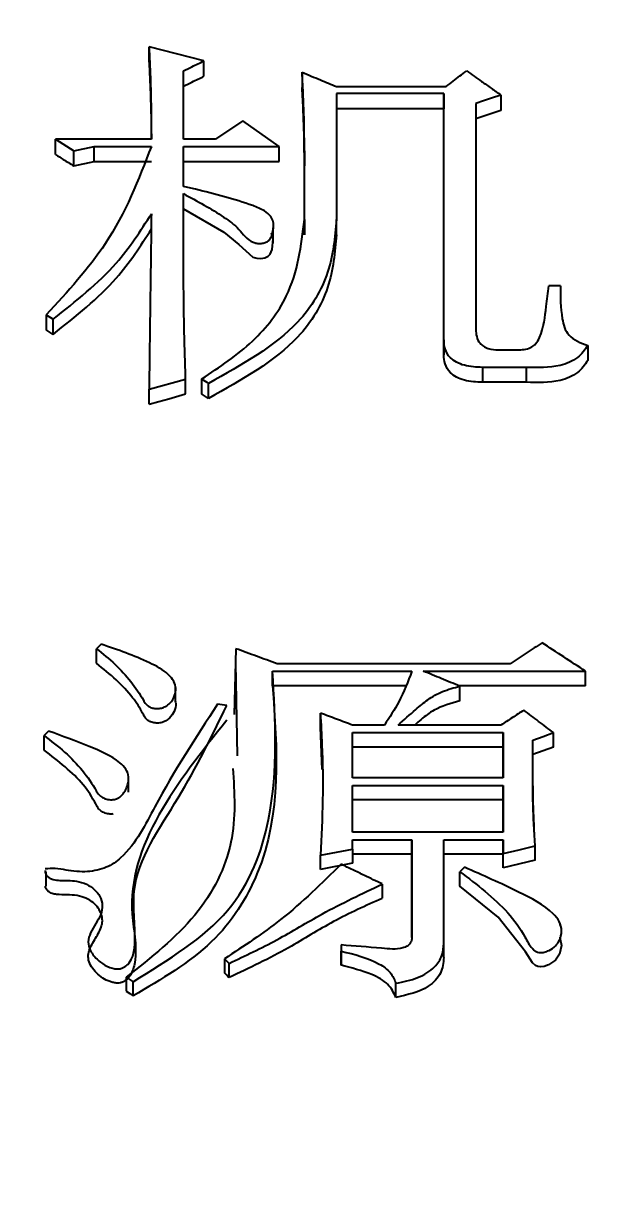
# Model space of a CAD drawing. Header units: millimetres. Extents: x 2126 to 3741, y 477 to 1658.
# Drawn here: x 2356.15 to 2358.97, y 1411.07 to 1416.61 of the extents above; entities that cross this region are included whole.
import ezdxf

# ---------------------------------------------------------------- set-up
doc = ezdxf.new("R2010")
doc.units = ezdxf.units.MM
doc.layers.add('AM_5', color=3, linetype='Continuous', lineweight=25)
doc.styles.add('SLDTEXTSTYLE1', font='txt.shx', dxfattribs={"width": 0.7, "bigfont": 'gbcbig.shx'})
doc.dimstyles.new('SLDDIMSTYLE12$0', dxfattribs={"dimtxt": 12, "dimasz": 10, "dimexe": 0, "dimexo": 0.0625, "dimgap": 0.875, "dimtad": 1, "dimdec": 1, "dimlfac": 1.8, "dimrnd": 1e-09, "dimzin": 12, "dimdsep": 46, "dimtxsty": 'SLDTEXTSTYLE1', "dimcen": 0.09, "dimdle": 8.16, "dimclrd": 3, "dimclre": 3, "dimadec": 0, "dimazin": 3, "dimtfac": 1, "dimtdec": 1, "dimtofl": 0, "dimtmove": 0, "dimatfit": 3, "dimfxl": 0, "dimfrac": 2, "dimtolj": 1, "dimlwd": 5, "dimlwe": 5, "dimarcsym": 0})

# ---------------------------------------------------------------- blocks, each defined once
blk = doc.blocks.new('*D20')
at = {"layer": 'AM_5', "color": 3, "lineweight": 5, "transparency": 16777216}
blk.add_line((2548.0333, 1555.6995), (2264.196, 1555.6995), dxfattribs=at)
at = {"layer": 'AM_5', "color": 3, "linetype": 'Continuous', "lineweight": 5, "transparency": 16777216}
for p, q in [((2264.196, 1545.6995), (2264.196, 1266.9589)), ((2595.101, 1256.9589), (2264.196, 1256.9589))]:
    blk.add_line(p, q, dxfattribs=at)
at = {"layer": 'AM_5', "color": 3, "transparency": 16777216}
for points in [[(2262.5293, 1545.6995), (2265.8627, 1545.6995), (2264.196, 1555.6995)], [(2262.5293, 1266.9589), (2265.8627, 1266.9589), (2264.196, 1256.9589)]]:
    blk.add_solid(points, dxfattribs=at)
at = {"layer": 'Defpoints', "color": 0, "transparency": 16777216}
for p in [(2548.0958, 1555.6995), (2264.196, 1256.9589), (2595.1635, 1256.9589)]:
    blk.add_point(p, dxfattribs=at)
at = {"layer": 'AM_5', "color": 0, "transparency": 16777216, "insert": (2257.321, 1403.6472), "char_height": 12, "attachment_point": 5, "rotation": 90, "style": 'SLDTEXTSTYLE1'}
blk.add_mtext('\\A1;350', dxfattribs=at)

msp = doc.modelspace()

# ---------------------------------------------------------------- linework, layer by layer
at = {"color": 7, "linetype": 'Continuous', "lineweight": 25}
for p, q in [((2357.0046, 1416.4361), (2356.745, 1416.5032)), ((2356.745, 1416.4304), (2356.745, 1416.5032)), ((2357.0046, 1416.3634), (2357.0046, 1416.4361)), ((2356.9073, 1416.0652), (2356.9073, 1416.389)), ((2357.4698, 1416.3823), (2357.4698, 1416.3096)), ((2357.632, 1416.315), (2358.1513, 1416.315)), ((2357.632, 1416.2813), (2357.632, 1415.6847)), ((2358.1404, 1416.2813), (2357.632, 1416.2813)), ((2358.1404, 1415.1157), (2358.1404, 1416.2813)), ((2358.1404, 1416.2813), (2358.1404, 1416.2088)), ((2358.4109, 1416.2746), (2358.4109, 1416.202)), ((2358.1404, 1416.2088), (2357.632, 1416.2088)), ((2358.1404, 1415.0447), (2358.1404, 1416.2088)), ((2358.2919, 1416.2341), (2358.2919, 1415.1639)), ((2358.4109, 1416.202), (2358.2919, 1416.1616)), ((2357.1885, 1416.1531), (2357.0587, 1416.0652)), ((2357.3616, 1416.0313), (2357.1885, 1416.1531)), ((2356.3015, 1416.0652), (2356.388, 1416.011)), ((2356.7558, 1416.0652), (2356.3015, 1416.0652)), ((2356.3015, 1415.9929), (2356.3015, 1416.0652)), ((2356.388, 1416.011), (2356.4854, 1416.0313)), ((2356.4854, 1416.0313), (2356.7558, 1416.0313)), ((2356.4854, 1415.9591), (2356.4854, 1416.0313)), ((2357.0587, 1416.0652), (2356.9073, 1416.0652)), ((2356.9073, 1416.0313), (2357.3616, 1416.0313)), ((2356.9073, 1415.8414), (2356.9073, 1416.0313)), ((2357.3616, 1415.9591), (2357.3616, 1416.0313)), ((2356.388, 1415.9388), (2356.388, 1416.011)), ((2357.4806, 1415.6847), (2357.4806, 1416.011)), ((2357.4806, 1416.011), (2357.4806, 1415.9388)), ((2356.388, 1415.9388), (2356.4854, 1415.9591)), ((2356.4854, 1415.9591), (2356.7558, 1415.9591)), ((2356.9073, 1415.9591), (2357.3616, 1415.9591)), ((2357.4806, 1415.613), (2357.4806, 1415.9388)), ((2357.3323, 1415.5734), (2357.3323, 1415.6459)), ((2357.4806, 1415.6847), (2357.4806, 1415.613)), ((2357.632, 1415.613), (2357.632, 1415.6847)), ((2358.6921, 1415.3701), (2358.638, 1415.3701)), ((2356.2583, 1415.2327), (2356.2907, 1415.2121)), ((2356.2583, 1415.2327), (2356.2583, 1415.1616)), ((2356.2907, 1415.141), (2356.2907, 1415.2121)), ((2356.2907, 1415.141), (2356.2583, 1415.1616)), ((2358.1404, 1415.1157), (2358.1404, 1415.0447)), ((2358.8219, 1415.0881), (2358.8219, 1415.0171)), ((2358.4001, 1415.0674), (2358.4974, 1415.0674)), ((2358.5299, 1414.9846), (2358.3243, 1414.9846)), ((2358.3243, 1414.9846), (2358.3243, 1414.9137)), ((2358.5299, 1414.9846), (2358.5299, 1414.9137)), ((2356.745, 1414.8808), (2356.9181, 1414.9293)), ((2356.9181, 1414.8585), (2356.9181, 1414.9293)), ((2358.5299, 1414.9137), (2358.3243, 1414.9137)), ((2356.745, 1414.8101), (2356.745, 1414.8808)), ((2357.0263, 1414.8378), (2356.9938, 1414.8585)), ((2357.0263, 1414.8378), (2357.0263, 1414.9085)), ((2356.4963, 1413.5827), (2356.4963, 1413.6518)), ((2357.1561, 1413.6518), (2357.1481, 1413.3401)), ((2357.1631, 1413.1442), (2357.1561, 1413.5827)), ((2358.4542, 1413.581), (2357.3508, 1413.581)), ((2357.3292, 1413.5456), (2357.9889, 1413.5456)), ((2357.3292, 1413.4766), (2357.3292, 1413.5456)), ((2358.0431, 1413.5456), (2358.8111, 1413.5455)), ((2358.8111, 1413.4766), (2358.8111, 1413.5455)), ((2356.8703, 1413.403), (2356.8703, 1413.4727)), ((2357.9595, 1413.4766), (2357.3292, 1413.4766)), ((2358.8111, 1413.4766), (2358.2114, 1413.4766)), ((2358.2162, 1413.4057), (2358.2162, 1413.4746)), ((2357.1128, 1413.3823), (2357.0695, 1413.3894)), ((2357.5563, 1413.278), (2357.5563, 1413.3467)), ((2357.5642, 1413.0799), (2357.5563, 1413.278)), ((2357.8592, 1413.2898), (2357.7078, 1413.2898)), ((2357.7078, 1413.2542), (2358.4217, 1413.2542)), ((2357.7078, 1413.0401), (2357.7078, 1413.2542)), ((2358.4109, 1413.2898), (2357.9241, 1413.2898)), ((2358.4217, 1413.2542), (2358.4217, 1413.0401)), ((2358.4217, 1413.1856), (2358.4217, 1413.2542)), ((2358.6597, 1413.1856), (2358.6597, 1413.2542)), ((2356.2475, 1413.1714), (2356.2475, 1413.24)), ((2358.5623, 1413.15), (2358.5623, 1413.2186)), ((2358.4217, 1413.1856), (2357.7078, 1413.1856)), ((2358.4217, 1413.0401), (2358.4217, 1413.1856)), ((2358.6597, 1413.1856), (2358.5623, 1413.15)), ((2356.6483, 1412.9716), (2356.6483, 1413.0406)), ((2358.4217, 1413.0401), (2357.7078, 1413.0401)), ((2357.7078, 1413.0043), (2358.4217, 1413.0043)), ((2357.7078, 1412.7822), (2357.7078, 1413.0043)), ((2358.4217, 1413.0043), (2358.4217, 1412.7822)), ((2358.4217, 1412.9361), (2358.4217, 1413.0043)), ((2358.4217, 1412.9361), (2357.7078, 1412.9361)), ((2358.4217, 1412.7822), (2358.4217, 1412.9361)), ((2358.4217, 1412.7822), (2357.7078, 1412.7822)), ((2357.7078, 1412.7463), (2357.989, 1412.7463)), ((2357.7078, 1412.7031), (2357.7078, 1412.7463)), ((2357.7078, 1412.7031), (2357.7078, 1412.6353)), ((2357.989, 1412.7463), (2357.989, 1412.2848)), ((2357.989, 1412.6783), (2357.989, 1412.7463)), ((2358.1405, 1412.7463), (2358.4217, 1412.7463)), ((2358.1405, 1412.2558), (2358.1405, 1412.7463)), ((2358.4217, 1412.7463), (2358.4217, 1412.6816)), ((2358.4217, 1412.6783), (2358.4217, 1412.7463)), ((2358.5732, 1412.6496), (2358.5732, 1412.7175)), ((2357.5563, 1412.6065), (2357.5563, 1412.6744)), ((2357.989, 1412.6783), (2357.7078, 1412.6783)), ((2357.989, 1412.2847), (2357.989, 1412.6783)), ((2358.4217, 1412.6783), (2358.1405, 1412.6783)), ((2358.4217, 1412.6137), (2358.4217, 1412.6816)), ((2358.4217, 1412.6137), (2358.4217, 1412.6783)), ((2358.5732, 1412.6496), (2358.4217, 1412.6137)), ((2356.2583, 1412.527), (2356.2583, 1412.5947)), ((2357.7078, 1412.6353), (2357.5563, 1412.6065)), ((2358.2378, 1412.6168), (2358.2162, 1412.5952)), ((2357.8492, 1412.5372), (2357.8492, 1412.4695)), ((2358.691, 1412.3429), (2358.691, 1412.3518)), ((2357.6537, 1412.2486), (2357.6537, 1412.2196)), ((2357.6537, 1412.2486), (2357.6537, 1412.1813)), ((2358.1405, 1412.1885), (2358.1405, 1412.2558)), ((2358.691, 1412.2837), (2358.691, 1412.2851)), ((2357.6537, 1412.1523), (2357.6537, 1412.2196)), ((2357.102, 1412.1833), (2357.102, 1412.1161)), ((2357.1239, 1412.0941), (2357.1239, 1412.1613)), ((2356.6368, 1412.0963), (2356.6693, 1412.0745)), ((2356.6368, 1412.0963), (2356.6368, 1412.0292)), ((2356.6693, 1412.0075), (2356.6693, 1412.0745)), ((2357.9133, 1412.0002), (2357.9133, 1412.0672))]:
    msp.add_line(p, q, dxfattribs=at)
at = {"color": 7, "linetype": 'Continuous', "lineweight": 25, "flags": 128}
for points in [[(2358.4109, 1416.2746), (2358.366, 1416.2593), (2358.329, 1416.2467), (2358.2919, 1416.2341)], [(2356.9073, 1415.7354), (2357.0981, 1415.6248), (2357.1697, 1415.5669), (2357.2369, 1415.5064), (2357.2545, 1415.5011), (2357.2736, 1415.5002), (2357.2929, 1415.5037), (2357.3084, 1415.5116), (2357.3177, 1415.5213), (2357.3273, 1415.5435), (2357.3332, 1415.5938), (2357.3247, 1415.6211), (2357.3247, 1415.6211)], [(2356.9938, 1414.9293), (2357.0019, 1414.9241), (2357.01, 1414.9189), (2357.0181, 1414.9137), (2357.0263, 1414.9085)], [(2356.9938, 1414.9293), (2356.9938, 1414.8983), (2356.9938, 1414.8784), (2356.9938, 1414.8585)], [(2356.745, 1414.8101), (2356.7915, 1414.8231), (2356.838, 1414.8361), (2356.9181, 1414.8585)], [(2356.5179, 1413.673), (2356.5124, 1413.6676), (2356.5043, 1413.6597), (2356.4963, 1413.6518)], [(2356.2691, 1413.2614), (2356.2636, 1413.2559), (2356.2555, 1413.248), (2356.2475, 1413.24)], [(2358.5623, 1413.2186), (2358.611, 1413.2364), (2358.6597, 1413.2542)], [(2357.5563, 1412.6744), (2357.6321, 1412.6888), (2357.7078, 1412.7031)], [(2358.4217, 1412.6816), (2358.4974, 1412.6995), (2358.5732, 1412.7175)], [(2358.2162, 1412.5275), (2358.2162, 1412.5522), (2358.2162, 1412.5737), (2358.2162, 1412.5952)], [(2358.6898, 1412.2839), (2358.6975, 1412.2465), (2358.6887, 1412.2053), (2358.6686, 1412.1763), (2358.6361, 1412.1541), (2358.6156, 1412.1471), (2358.5988, 1412.1452), (2358.586, 1412.1469), (2358.5747, 1412.1517), (2358.5598, 1412.1639), (2358.5267, 1412.2157), (2358.3984, 1412.3796), (2358.2162, 1412.5275), (2358.2162, 1412.5275)], [(2357.102, 1412.1833), (2357.1129, 1412.1723), (2357.1239, 1412.1614)], [(2357.1239, 1412.0942), (2357.1184, 1412.0997), (2357.1129, 1412.1052), (2357.102, 1412.1161)], [(2356.6369, 1412.0292), (2356.6531, 1412.0183), (2356.6693, 1412.0075)]]:
    msp.add_lwpolyline(points, dxfattribs=at)
at = {"color": 7, "linetype": 'Continuous', "lineweight": 25}
for points, knots in [([(2356.745, 1416.5032), (2356.7473, 1416.4546), (2356.752, 1416.3576), (2356.7549, 1416.2116), (2356.7555, 1416.114), (2356.7558, 1416.0652)], [0, 0, 0, 0, 0.334125, 0.667044, 1, 1, 1, 1]), ([(2356.745, 1416.4304), (2356.7473, 1416.3818), (2356.7519, 1416.2849), (2356.7546, 1416.1631), (2356.7551, 1416.0898), (2356.7552, 1416.0652)], [0, 0, 0, 0, 0.400506, 0.798788, 1, 1, 1, 1]), ([(2356.9073, 1416.389), (2356.9209, 1416.3956), (2356.9439, 1416.4068), (2356.9764, 1416.4225), (2356.9952, 1416.4315), (2357.0046, 1416.4361)], [0, 0, 0, 0, 0.419956, 0.709979, 1, 1, 1, 1]), ([(2356.9073, 1416.3164), (2356.9209, 1416.3229), (2356.9439, 1416.3341), (2356.9764, 1416.3497), (2356.9952, 1416.3588), (2357.0046, 1416.3634)], [0, 0, 0, 0, 0.420135, 0.710066, 1, 1, 1, 1]), ([(2357.4806, 1416.011), (2357.4802, 1416.0585), (2357.4795, 1416.1444), (2357.4755, 1416.2681), (2357.4717, 1416.3442), (2357.4698, 1416.3823)], [0, 0, 0, 0, 0.382976, 0.691466, 1, 1, 1, 1]), ([(2357.4698, 1416.3823), (2357.4842, 1416.3763), (2357.513, 1416.3644), (2357.5671, 1416.342), (2357.6068, 1416.3255), (2357.632, 1416.315)], [0, 0, 0, 0, 0.266473, 0.532946, 1, 1, 1, 1]), ([(2358.1513, 1416.315), (2358.1625, 1416.3236), (2358.1844, 1416.3402), (2358.2169, 1416.3649), (2358.238, 1416.381), (2358.2486, 1416.389)], [0, 0, 0, 0, 0.34784, 0.673919, 1, 1, 1, 1]), ([(2358.2486, 1416.389), (2358.2721, 1416.3725), (2358.3109, 1416.3451), (2358.365, 1416.307), (2358.3956, 1416.2854), (2358.4109, 1416.2746)], [0, 0, 0, 0, 0.434497, 0.717248, 1, 1, 1, 1]), ([(2357.4806, 1415.9388), (2357.4802, 1415.9864), (2357.4795, 1416.0721), (2357.4755, 1416.1957), (2357.4717, 1416.2717), (2357.4698, 1416.3096)], [0, 0, 0, 0, 0.383474, 0.691715, 1, 1, 1, 1]), ([(2356.7558, 1416.0313), (2356.6951, 1415.874), (2356.5861, 1415.5915), (2356.3589, 1415.3429), (2356.2583, 1415.2327)], [0, 0, 0, 0, 0.556811, 1, 1, 1, 1]), ([(2356.3015, 1415.9929), (2356.3139, 1415.9852), (2356.3345, 1415.9723), (2356.3633, 1415.9543), (2356.3798, 1415.944), (2356.388, 1415.9388)], [0, 0, 0, 0, 0.428611, 0.714305, 1, 1, 1, 1]), ([(2356.9073, 1415.8074), (2356.973, 1415.7719), (2357.0678, 1415.7206), (2357.1747, 1415.642), (2357.2089, 1415.5858), (2357.2555, 1415.5718), (2357.2752, 1415.5711), (2357.2943, 1415.5749), (2357.3094, 1415.5829), (2357.3219, 1415.597), (2357.3314, 1415.6277), (2357.3385, 1415.6641), (2357.3212, 1415.702), (2357.2888, 1415.7302), (2357.1693, 1415.7776), (2357.0377, 1415.8106), (2356.9262, 1415.8369), (2356.9073, 1415.8414)], [0, 0, 0, 0, 0.209542, 0.302718, 0.395823, 0.412031, 0.428214, 0.444989, 0.461063, 0.475111, 0.504204, 0.574217, 0.604801, 0.646447, 0.701904, 0.949434, 1, 1, 1, 1]), ([(2356.9181, 1414.9293), (2356.9178, 1414.9378), (2356.9173, 1414.9549), (2356.9166, 1414.9762), (2356.9161, 1414.9932), (2356.9157, 1415.006), (2356.9153, 1415.0187), (2356.9149, 1415.0315), (2356.9145, 1415.0443), (2356.914, 1415.0613), (2356.9134, 1415.0826), (2356.9127, 1415.1081), (2356.912, 1415.1336), (2356.9114, 1415.159), (2356.9109, 1415.1845), (2356.9104, 1415.21), (2356.9098, 1415.2439), (2356.9086, 1415.3371), (2356.9083, 1415.4386), (2356.908, 1415.5272), (2356.9079, 1415.5525), (2356.9079, 1415.5651), (2356.9078, 1415.582), (2356.9078, 1415.5988), (2356.9077, 1415.6157), (2356.9077, 1415.6283), (2356.9076, 1415.6409), (2356.9076, 1415.6535), (2356.9076, 1415.6662), (2356.9075, 1415.6788), (2356.9075, 1415.6914), (2356.9075, 1415.704), (2356.9075, 1415.7145), (2356.9074, 1415.7229), (2356.9074, 1415.7292), (2356.9074, 1415.7355), (2356.9074, 1415.7418), (2356.9074, 1415.7481), (2356.9074, 1415.7544), (2356.9074, 1415.7628), (2356.9073, 1415.7712), (2356.9073, 1415.7796), (2356.9073, 1415.7859), (2356.9073, 1415.7922), (2356.9073, 1415.7993), (2356.9073, 1415.8044), (2356.9073, 1415.8074)], [0, 0, 0, 0, 0.028899, 0.057798, 0.072248, 0.086697, 0.101147, 0.115596, 0.130046, 0.144495, 0.173394, 0.202293, 0.231192, 0.260091, 0.28899, 0.317889, 0.346789, 0.404587, 0.63578, 0.693578, 0.708028, 0.722478, 0.736927, 0.765826, 0.780276, 0.794725, 0.809175, 0.823624, 0.838074, 0.852523, 0.866973, 0.881422, 0.895872, 0.903096, 0.910321, 0.917546, 0.924771, 0.931996, 0.93922, 0.946445, 0.960895, 0.968119, 0.975344, 0.982569, 0.989794, 1, 1, 1, 1]), ([(2356.2907, 1415.2121), (2356.3981, 1415.2977), (2356.5884, 1415.4492), (2356.705, 1415.6323), (2356.7558, 1415.712)], [0, 0, 0, 0, 0.564151, 1, 1, 1, 1]), ([(2356.7558, 1415.712), (2356.7545, 1415.6101), (2356.753, 1415.5018), (2356.7515, 1415.3866), (2356.7511, 1415.361), (2356.7508, 1415.3354), (2356.7505, 1415.3097), (2356.7501, 1415.2841), (2356.7498, 1415.2584), (2356.7495, 1415.2328), (2356.7491, 1415.2071), (2356.7488, 1415.1814), (2356.7485, 1415.1557), (2356.7482, 1415.13), (2356.7478, 1415.1042), (2356.7474, 1415.072), (2356.7471, 1415.0463), (2356.7468, 1415.0205), (2356.7465, 1414.9947), (2356.7461, 1414.9689), (2356.7458, 1414.9431), (2356.7456, 1414.927), (2356.7454, 1414.9118), (2356.7452, 1414.8975), (2356.7451, 1414.8864), (2356.745, 1414.8808)], [0, 0, 0, 0, 0.37025, 0.393391, 0.416531, 0.462812, 0.485953, 0.509093, 0.555374, 0.578515, 0.601655, 0.647937, 0.671077, 0.694218, 0.740499, 0.763639, 0.80992, 0.833061, 0.856201, 0.902482, 0.925623, 0.948764, 0.960334, 0.980167, 1, 1, 1, 1]), ([(2356.2907, 1415.141), (2356.3981, 1415.2264), (2356.5884, 1415.3777), (2356.705, 1415.5606), (2356.7558, 1415.6402)], [0, 0, 0, 0, 0.56421, 1, 1, 1, 1]), ([(2356.9938, 1414.9293), (2357.0789, 1414.9862), (2357.2472, 1415.0987), (2357.4414, 1415.3577), (2357.4658, 1415.5613), (2357.4806, 1415.6847)], [0, 0, 0, 0, 0.287344, 0.567754, 1, 1, 1, 1]), ([(2357.632, 1415.6847), (2357.6246, 1415.6009), (2357.6096, 1415.4322), (2357.4379, 1415.1384), (2357.1835, 1414.9963), (2357.0263, 1414.9085)], [0, 0, 0, 0, 0.274101, 0.551296, 1, 1, 1, 1]), ([(2357.632, 1415.613), (2357.6246, 1415.5292), (2357.6096, 1415.3607), (2357.4378, 1415.0673), (2357.1835, 1414.9255), (2357.0263, 1414.8378)], [0, 0, 0, 0, 0.274008, 0.551158, 1, 1, 1, 1]), ([(2358.4974, 1415.0674), (2358.5082, 1415.068), (2358.5297, 1415.069), (2358.5574, 1415.0798), (2358.5806, 1415.0993), (2358.6137, 1415.1631), (2358.6221, 1415.2567), (2358.6335, 1415.3378), (2358.638, 1415.3701)], [0, 0, 0, 0, 0.06555, 0.131385, 0.187199, 0.284615, 0.7156, 1, 1, 1, 1]), ([(2358.6921, 1415.3701), (2358.6923, 1415.3188), (2358.6925, 1415.2409), (2358.7163, 1415.1461), (2358.7714, 1415.1067), (2358.805, 1415.0944), (2358.8219, 1415.0881)], [0, 0, 0, 0, 0.492388, 0.748171, 0.872567, 1, 1, 1, 1]), ([(2358.2919, 1415.1639), (2358.2924, 1415.1527), (2358.2936, 1415.1301), (2358.307, 1415.1024), (2358.3276, 1415.0834), (2358.3572, 1415.07), (2358.3831, 1415.0684), (2358.4001, 1415.0674)], [0, 0, 0, 0, 0.24079, 0.483382, 0.613891, 0.747761, 1, 1, 1, 1]), ([(2358.3243, 1414.9846), (2358.2947, 1414.9857), (2358.2367, 1414.988), (2358.1694, 1415.0238), (2358.1434, 1415.0712), (2358.1414, 1415.1009), (2358.1404, 1415.1157)], [0, 0, 0, 0, 0.294497, 0.575733, 0.789018, 1, 1, 1, 1]), ([(2358.8219, 1415.0881), (2358.808, 1415.0676), (2358.7798, 1415.0262), (2358.6727, 1414.9803), (2358.5847, 1414.9829), (2358.5299, 1414.9846)], [0, 0, 0, 0, 0.268924, 0.544059, 1, 1, 1, 1]), ([(2358.3243, 1414.9137), (2358.2947, 1414.9149), (2358.2367, 1414.9171), (2358.1694, 1414.9529), (2358.1434, 1415.0002), (2358.1414, 1415.0299), (2358.1404, 1415.0447)], [0, 0, 0, 0, 0.29468, 0.575963, 0.789151, 1, 1, 1, 1]), ([(2358.8219, 1415.0171), (2358.808, 1414.9967), (2358.7798, 1414.9553), (2358.6727, 1414.9095), (2358.5847, 1414.9121), (2358.5299, 1414.9137)], [0, 0, 0, 0, 0.268765, 0.543897, 1, 1, 1, 1]), ([(2356.4963, 1413.6518), (2356.5262, 1413.6278), (2356.6168, 1413.5552), (2356.687, 1413.4625), (2356.7278, 1413.3911), (2356.7424, 1413.3775), (2356.7613, 1413.3701), (2356.7823, 1413.3676), (2356.8036, 1413.3697), (2356.826, 1413.3784), (2356.8493, 1413.3983), (2356.8677, 1413.4277), (2356.8743, 1413.4636), (2356.8634, 1413.4989), (2356.8266, 1413.5451), (2356.7434, 1413.5881), (2356.6357, 1413.6335), (2356.5572, 1413.6598), (2356.5179, 1413.673)], [0, 0, 0, 0, 0.117103, 0.353724, 0.376614, 0.395602, 0.414782, 0.431323, 0.450524, 0.470069, 0.496423, 0.543443, 0.584386, 0.625263, 0.671715, 0.773941, 0.886489, 1, 1, 1, 1]), ([(2358.6056, 1413.6801), (2358.5804, 1413.6636), (2358.5299, 1413.6306), (2358.4794, 1413.5975), (2358.4542, 1413.581)], [0, 0, 0, 0, 0.499999, 1, 1, 1, 1]), ([(2358.8111, 1413.5455), (2358.7769, 1413.568), (2358.7084, 1413.6129), (2358.6399, 1413.6577), (2358.6056, 1413.6801)], [0, 0, 0, 0, 0.5, 1, 1, 1, 1]), ([(2356.8684, 1413.4031), (2356.8696, 1413.3997), (2356.8755, 1413.3836), (2356.8649, 1413.355), (2356.847, 1413.3271), (2356.8246, 1413.309), (2356.8025, 1413.3005), (2356.7789, 1413.2988), (2356.757, 1413.3023), (2356.7373, 1413.3121), (2356.7239, 1413.3279), (2356.7048, 1413.3654), (2356.6658, 1413.4273), (2356.5905, 1413.506), (2356.5278, 1413.557), (2356.4963, 1413.5827)], [0, 0, 0, 0, 0.021403, 0.100058, 0.170578, 0.207877, 0.245607, 0.2775, 0.3105, 0.342312, 0.37979, 0.420748, 0.584742, 0.790782, 1, 1, 1, 1]), ([(2356.6693, 1412.0745), (2356.8372, 1412.1779), (2357.1668, 1412.3808), (2357.3663, 1412.9306), (2357.3433, 1413.3125), (2357.3292, 1413.5456)], [0, 0, 0, 0, 0.287943, 0.565415, 1, 1, 1, 1]), ([(2357.9889, 1413.5456), (2357.9704, 1413.4965), (2357.9372, 1413.4087), (2357.8831, 1413.3263), (2357.8592, 1413.2898)], [0, 0, 0, 0, 0.557901, 1, 1, 1, 1]), ([(2358.2162, 1413.4746), (2358.2015, 1413.4806), (2358.1722, 1413.4926), (2358.1145, 1413.5163), (2358.0715, 1413.5339), (2358.0431, 1413.5456)], [0, 0, 0, 0, 0.253937, 0.507874, 1, 1, 1, 1]), ([(2357.3292, 1413.4766), (2357.3519, 1413.175), (2357.3837, 1412.7533), (2357.066, 1412.2405), (2356.8031, 1412.0861), (2356.6693, 1412.0075)], [0, 0, 0, 0, 0.5518, 0.771887, 1, 1, 1, 1]), ([(2357.9241, 1413.2898), (2357.9518, 1413.3147), (2357.9975, 1413.3557), (2358.0633, 1413.412), (2358.1329, 1413.4519), (2358.1882, 1413.467), (2358.2162, 1413.4746)], [0, 0, 0, 0, 0.334901, 0.5526, 0.773626, 1, 1, 1, 1]), ([(2356.2527, 1412.6014), (2356.2529, 1412.5968), (2356.2534, 1412.5875), (2356.2617, 1412.5749), (2356.2741, 1412.5647), (2356.2946, 1412.5569), (2356.3379, 1412.5526), (2356.3927, 1412.556), (2356.4497, 1412.5381), (2356.4882, 1412.5124), (2356.5149, 1412.4777), (2356.5272, 1412.4365), (2356.5144, 1412.3759), (2356.4721, 1412.3236), (2356.4525, 1412.2638), (2356.4656, 1412.2171), (2356.4994, 1412.1771), (2356.5381, 1412.1502), (2356.5704, 1412.1378), (2356.5926, 1412.1344), (2356.6117, 1412.1363), (2356.6293, 1412.1436), (2356.6495, 1412.1606), (2356.6713, 1412.1959), (2356.687, 1412.313), (2356.6344, 1412.5779), (2356.8995, 1412.946), (2357.0416, 1413.2366), (2357.1128, 1413.3823)], [0, 0, 0, 0, 0.006979, 0.013925, 0.020645, 0.027359, 0.039158, 0.068779, 0.087565, 0.106337, 0.125711, 0.147046, 0.168852, 0.216529, 0.237968, 0.259695, 0.286308, 0.307882, 0.318004, 0.326525, 0.332753, 0.33899, 0.348555, 0.366353, 0.396306, 0.524136, 0.761431, 1, 1, 1, 1]), ([(2357.0695, 1413.3894), (2356.9654, 1413.2301), (2356.8089, 1412.9908), (2356.6813, 1412.7204), (2356.5804, 1412.6352), (2356.5426, 1412.6156), (2356.4997, 1412.6018), (2356.4351, 1412.5918), (2356.3678, 1412.5998), (2356.3026, 1412.6122), (2356.2695, 1412.6097), (2356.2536, 1412.6086)], [0, 0, 0, 0, 0.492538, 0.7401909, 0.7707097, 0.8014398, 0.8327072, 0.8648615, 0.9333586, 0.96806, 1, 1, 1, 1]), ([(2358.2162, 1413.4057), (2358.1733, 1413.3932), (2358.1033, 1413.3727), (2358.0408, 1413.3238), (2358.012, 1413.2988), (2358.0016, 1413.2898)], [0, 0, 0, 0, 0.503492, 0.820845, 1, 1, 1, 1]), ([(2358.5191, 1413.361), (2358.501, 1413.3491), (2358.465, 1413.3254), (2358.4289, 1413.3017), (2358.4109, 1413.2898)], [0, 0, 0, 0, 0.499999, 1, 1, 1, 1]), ([(2358.6597, 1413.2542), (2358.6363, 1413.272), (2358.5894, 1413.3076), (2358.5425, 1413.3432), (2358.5191, 1413.361)], [0, 0, 0, 0, 0.499999, 1, 1, 1, 1]), ([(2357.1128, 1413.3135), (2356.8773, 1413.0172), (2356.5833, 1412.6473), (2356.6955, 1412.2197), (2356.6655, 1412.1199), (2356.6517, 1412.0972), (2356.6366, 1412.0823), (2356.6239, 1412.0739), (2356.6092, 1412.0687), (2356.593, 1412.0675), (2356.5763, 1412.0697), (2356.5528, 1412.0766), (2356.5243, 1412.0918), (2356.4947, 1412.116), (2356.4712, 1412.1448), (2356.4567, 1412.1759), (2356.4561, 1412.2184), (2356.4827, 1412.2674), (2356.5133, 1412.3141), (2356.5251, 1412.3553), (2356.5226, 1412.3866), (2356.5101, 1412.4167), (2356.4879, 1412.444), (2356.4565, 1412.4663), (2356.4007, 1412.4882), (2356.3435, 1412.4844), (2356.2962, 1412.4891), (2356.2784, 1412.4949), (2356.2671, 1412.5024), (2356.2601, 1412.5098), (2356.2549, 1412.5181), (2356.2535, 1412.5241), (2356.2528, 1412.527)], [0, 0, 0, 0, 0.497456, 0.620857, 0.636346, 0.651276, 0.658077, 0.664325, 0.67016, 0.675991, 0.682204, 0.688976, 0.70417, 0.720933, 0.738108, 0.754604, 0.770049, 0.801248, 0.833208, 0.848775, 0.864425, 0.880247, 0.89615, 0.91217, 0.928663, 0.965077, 0.973828, 0.982053, 0.986245, 0.990754, 0.995583, 1, 1, 1, 1]), ([(2357.5563, 1413.3467), (2357.559, 1413.2965), (2357.5662, 1413.1599), (2357.5693, 1412.9359), (2357.5607, 1412.7616), (2357.5563, 1412.6744)], [0, 0, 0, 0, 0.225447, 0.61244, 1, 1, 1, 1]), ([(2356.2475, 1413.24), (2356.281, 1413.2148), (2356.3824, 1413.1383), (2356.4618, 1413.0388), (2356.5056, 1412.9605), (2356.5229, 1412.9465), (2356.5442, 1412.9385), (2356.5661, 1412.9358), (2356.5863, 1412.9382), (2356.604, 1412.9461), (2356.6272, 1412.9682), (2356.6436, 1413.0024), (2356.6514, 1413.0447), (2356.6378, 1413.0818), (2356.5818, 1413.1378), (2356.4513, 1413.1953), (2356.3335, 1413.238), (2356.2691, 1413.2614)], [0, 0, 0, 0, 0.118687, 0.359196, 0.382949, 0.402078, 0.421221, 0.441113, 0.455768, 0.470498, 0.490908, 0.548404, 0.590662, 0.633125, 0.674263, 0.821867, 1, 1, 1, 1]), ([(2358.5732, 1412.7175), (2358.5716, 1412.7405), (2358.5692, 1412.7751), (2358.5665, 1412.8211), (2358.5649, 1412.8556), (2358.5639, 1412.8815), (2358.5633, 1412.9016), (2358.5629, 1412.916), (2358.5625, 1412.9332), (2358.5621, 1412.9505), (2358.5619, 1412.9648), (2358.5617, 1412.9792), (2358.5615, 1412.9935), (2358.5614, 1413.0108), (2358.5613, 1413.028), (2358.5612, 1413.0452), (2358.5612, 1413.0595), (2358.5612, 1413.0738), (2358.5613, 1413.0882), (2358.5613, 1413.1054), (2358.5614, 1413.1197), (2358.5615, 1413.1311), (2358.5616, 1413.1397), (2358.5616, 1413.1469), (2358.5617, 1413.154), (2358.5618, 1413.1612), (2358.5618, 1413.1698), (2358.5619, 1413.1784), (2358.562, 1413.1855), (2358.5621, 1413.1927), (2358.5621, 1413.1984), (2358.5622, 1413.2041), (2358.5622, 1413.2084), (2358.5623, 1413.2132), (2358.5623, 1413.2166), (2358.5623, 1413.2186)], [0, 0, 0, 0, 0.137495, 0.206243, 0.274991, 0.343739, 0.360926, 0.3953, 0.429674, 0.464048, 0.498422, 0.515609, 0.549982, 0.584356, 0.61873, 0.653104, 0.687478, 0.704665, 0.739038, 0.773412, 0.807786, 0.824973, 0.84216, 0.859347, 0.86794, 0.885127, 0.902314, 0.919501, 0.936688, 0.945281, 0.962468, 0.971061, 0.979655, 0.988248, 1, 1, 1, 1]), ([(2356.5756, 1412.8694), (2356.5723, 1412.869), (2356.5612, 1412.8677), (2356.5419, 1412.8711), (2356.5207, 1412.8795), (2356.5029, 1412.8953), (2356.4807, 1412.9402), (2356.4364, 1413.0104), (2356.3486, 1413.0938), (2356.2814, 1413.1454), (2356.2475, 1413.1714)], [0, 0, 0, 0, 0.018476, 0.061789, 0.105489, 0.149477, 0.212223, 0.462546, 0.729106, 1, 1, 1, 1]), ([(2357.1415, 1413.0851), (2357.1491, 1412.9681), (2357.1646, 1412.7297), (2356.9874, 1412.3724), (2356.7548, 1412.1892), (2356.6368, 1412.0963)], [0, 0, 0, 0, 0.322113, 0.656114, 1, 1, 1, 1]), ([(2358.5681, 1412.8007), (2358.5682, 1412.8007), (2358.5682, 1412.8006), (2358.5667, 1412.8399), (2358.5629, 1412.9453), (2358.5623, 1413.0378), (2358.5622, 1413.0963), (2358.5622, 1413.1208), (2358.5621, 1413.1232), (2358.5621, 1413.1245)], [0, 0, 0, 0, 0.00357, 0.023068, 0.457318, 0.686208, 0.826116, 0.905274, 1, 1, 1, 1]), ([(2356.2583, 1412.5274), (2356.2583, 1412.5304), (2356.2583, 1412.5349), (2356.2583, 1412.5396), (2356.2583, 1412.5417), (2356.2583, 1412.542), (2356.2583, 1412.5421), (2356.2583, 1412.5499), (2356.2583, 1412.5577), (2356.2583, 1412.5811), (2356.2583, 1412.5894), (2356.2583, 1412.5952)], [0, 0, 0, 0, 0.098322, 0.150223, 0.156042, 0.157925, 0.159189, 0.159644, 0.360233, 0.564728, 1, 1, 1, 1]), ([(2357.6539, 1412.6311), (2357.5628, 1412.5409), (2357.3988, 1412.3784), (2357.1934, 1412.2434), (2357.102, 1412.1833)], [0, 0, 0, 0, 0.55543, 1, 1, 1, 1]), ([(2357.8488, 1412.5374), (2357.8206, 1412.5509), (2357.7741, 1412.5733), (2357.7091, 1412.6046), (2357.6723, 1412.6223), (2357.6539, 1412.6311)], [0, 0, 0, 0, 0.433599, 0.716799, 1, 1, 1, 1]), ([(2358.2162, 1412.5952), (2358.2565, 1412.5651), (2358.3783, 1412.474), (2358.4979, 1412.3508), (2358.5456, 1412.2438), (2358.5699, 1412.2214), (2358.5831, 1412.2143), (2358.5988, 1412.2117), (2358.6186, 1412.2141), (2358.6441, 1412.2239), (2358.6707, 1412.2429), (2358.6925, 1412.2746), (2358.7005, 1412.3151), (2358.6917, 1412.36), (2358.6302, 1412.4304), (2358.4712, 1412.5138), (2358.3238, 1412.5788), (2358.2378, 1412.6168)], [0, 0, 0, 0, 0.117023, 0.353532, 0.409689, 0.421913, 0.431957, 0.442101, 0.453679, 0.472075, 0.49977, 0.527462, 0.568321, 0.610802, 0.649012, 0.795156, 1, 1, 1, 1]), ([(2357.1239, 1412.1613), (2357.2003, 1412.1974), (2357.3532, 1412.2697), (2357.5804, 1412.4098), (2357.7527, 1412.4915), (2357.8488, 1412.537)], [0, 0, 0, 0, 0.306675, 0.613603, 1, 1, 1, 1]), ([(2357.8488, 1412.4694), (2357.7706, 1412.4343), (2357.6149, 1412.3644), (2357.3914, 1412.2208), (2357.2195, 1412.1394), (2357.1239, 1412.0941)], [0, 0, 0, 0, 0.3096618, 0.6163337, 1, 1, 1, 1]), ([(2357.989, 1412.2848), (2357.9882, 1412.2751), (2357.9868, 1412.2595), (2357.9676, 1412.2425), (2357.9233, 1412.2252), (2357.8125, 1412.2363), (2357.7168, 1412.2437), (2357.6537, 1412.2486)], [0, 0, 0, 0, 0.100834, 0.16221, 0.226726, 0.489604, 1, 1, 1, 1]), ([(2357.9133, 1412.0672), (2357.9487, 1412.0744), (2358.0181, 1412.0884), (2358.0969, 1412.1365), (2358.136, 1412.1969), (2358.139, 1412.2363), (2358.1405, 1412.2558)], [0, 0, 0, 0, 0.292672, 0.574648, 0.788772, 1, 1, 1, 1]), ([(2357.6537, 1412.2196), (2357.7173, 1412.2038), (2357.8051, 1412.182), (2357.8918, 1412.1205), (2357.9062, 1412.0848), (2357.9133, 1412.0672)], [0, 0, 0, 0, 0.572425, 0.789887, 1, 1, 1, 1]), ([(2357.6537, 1412.1813), (2357.6537, 1412.178), (2357.6537, 1412.1726), (2357.6537, 1412.1651), (2357.6537, 1412.1587), (2357.6537, 1412.1544), (2357.6537, 1412.1523)], [0, 0, 0, 0, 0.34, 0.56, 0.78, 1, 1, 1, 1]), ([(2357.9133, 1412.0002), (2357.9029, 1412.0223), (2357.8816, 1412.0676), (2357.7836, 1412.1202), (2357.7033, 1412.1401), (2357.6537, 1412.1523)], [0, 0, 0, 0, 0.2673338, 0.5471575, 1, 1, 1, 1]), ([(2358.1405, 1412.1885), (2358.138, 1412.1636), (2358.1329, 1412.1132), (2358.0582, 1412.0328), (2357.9689, 1412.0127), (2357.9133, 1412.0002)], [0, 0, 0, 0, 0.26941, 0.545308, 1, 1, 1, 1])]:
    msp.add_open_spline(points, degree=3, knots=knots, dxfattribs=at)
for points in [[(2357.3508, 1413.581), (2357.3183, 1413.5928), (2357.2534, 1413.6164), (2357.1886, 1413.64), (2357.1561, 1413.6518)], [(2357.7078, 1413.2898), (2357.6825, 1413.2993), (2357.632, 1413.3183), (2357.5816, 1413.3373), (2357.5563, 1413.3467)]]:
    msp.add_open_spline(points, degree=3, dxfattribs=at)

# ---------------------------------------------------------------- dimensions: what is measured, and where the dimension line sits
at = {"layer": 'AM_5'}
dim = msp.add_linear_dim(base=(2264.196, 1256.9589), p1=(2548.0958, 1555.6995), p2=(2595.1635, 1256.9589), angle=90, text='350', dimstyle='SLDDIMSTYLE12$0', override={"dimlfac": 1}, dxfattribs=at)
dim.commit()
dim.dimension.update_dxf_attribs({"geometry": '*D20', "text_midpoint": (2264.196, 1403.6472), "dimtype": 160})

doc.saveas('drawing.dxf')
